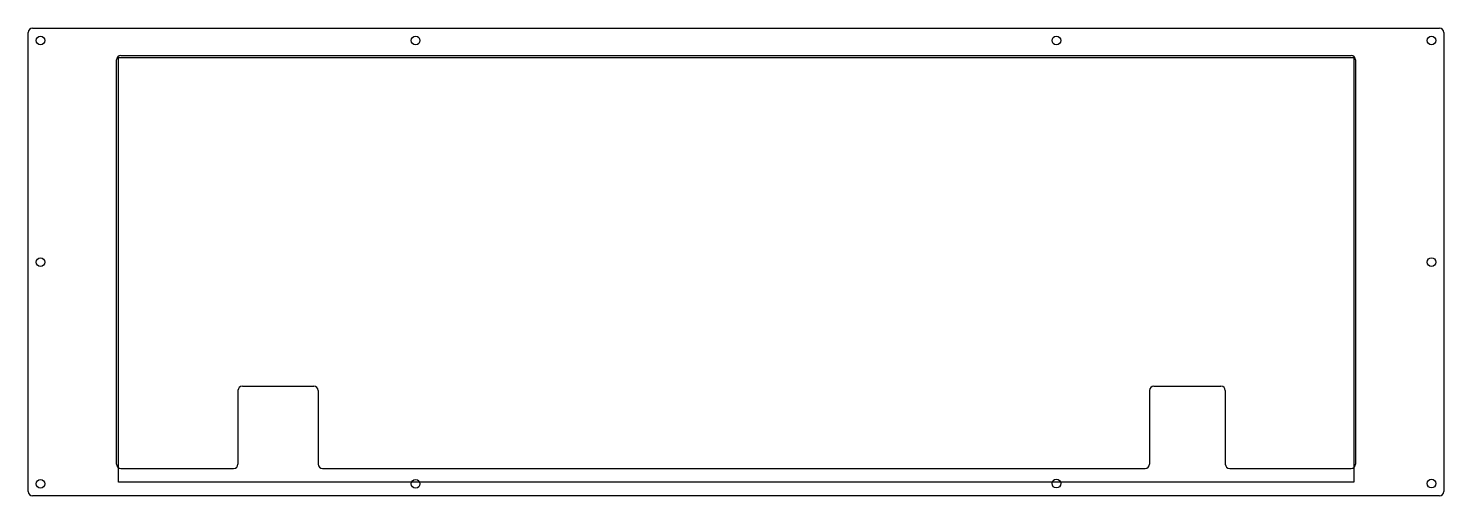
# Model space of a CAD drawing. Header units: millimetres. Extents: x 56 to 382, y -130 to -22.
import ezdxf

# ---------------------------------------------------------------- set-up
doc = ezdxf.new("R2010")
doc.units = ezdxf.units.MM
picture_1 = doc.add_image_def('image1.png', size_in_pixel=(285, 98))

msp = doc.modelspace()

# ---------------------------------------------------------------- linework, layer by layer
for p, q in [((56.83, -22.25), (381.32, -22.25)), ((55.83, -129.09), (55.83, -23.25)), ((382.32, -23.25), (382.32, -129.09)), ((77.2, -28.54), (360.95, -28.54)), ((76.2, -122.8), (76.2, -29.54)), ((361.95, -29.54), (361.95, -122.8)), ((104.2, -105.8), (104.2, -122.8)), ((105.2, -104.8), (121.7, -104.8)), ((122.7, -105.8), (122.7, -122.8)), ((314.45, -105.8), (314.45, -122.8)), ((315.45, -104.8), (330.95, -104.8)), ((331.95, -105.8), (331.95, -122.8)), ((77.2, -123.8), (103.2, -123.8)), ((123.7, -123.8), (313.45, -123.8)), ((332.95, -123.8), (360.95, -123.8)), ((381.32, -130.09), (56.83, -130.09))]:
    msp.add_line(p, q)
for centre in [(58.62, -25.07), (145.18, -25.07), (292.97, -25.05), (379.53, -25.05), (58.62, -76.2), (379.53, -76.18), (58.62, -127.33), (145.18, -127.33), (292.97, -127.3), (379.53, -127.3)]:
    msp.add_circle(centre, 1)
for centre, start, end in [((56.83, -23.25), 90, 180), ((381.32, -23.25), 0, 90), ((77.2, -29.54), 90, 180), ((360.95, -29.54), 0, 90), ((105.2, -105.8), 90, 180), ((121.7, -105.8), 0, 90), ((315.45, -105.8), 90, 180), ((330.95, -105.8), 0, 90), ((77.2, -122.8), 180, 270), ((103.2, -122.8), 270, 0), ((123.7, -122.8), 180, 270), ((313.45, -122.8), 270, 0), ((332.95, -122.8), 180, 270), ((360.95, -122.8), 270, 0), ((56.83, -129.09), 180, 270), ((381.32, -129.09), 270, 0)]:
    msp.add_arc(centre, 1, start, end)

# ---------------------------------------------------------------- pictures from other files: only their frames are drawn
image = msp.add_image(picture_1, insert=(76.61, -126.96), size_in_units=(285, 98))
image.dxf.flags = 1

doc.saveas('drawing.dxf')
